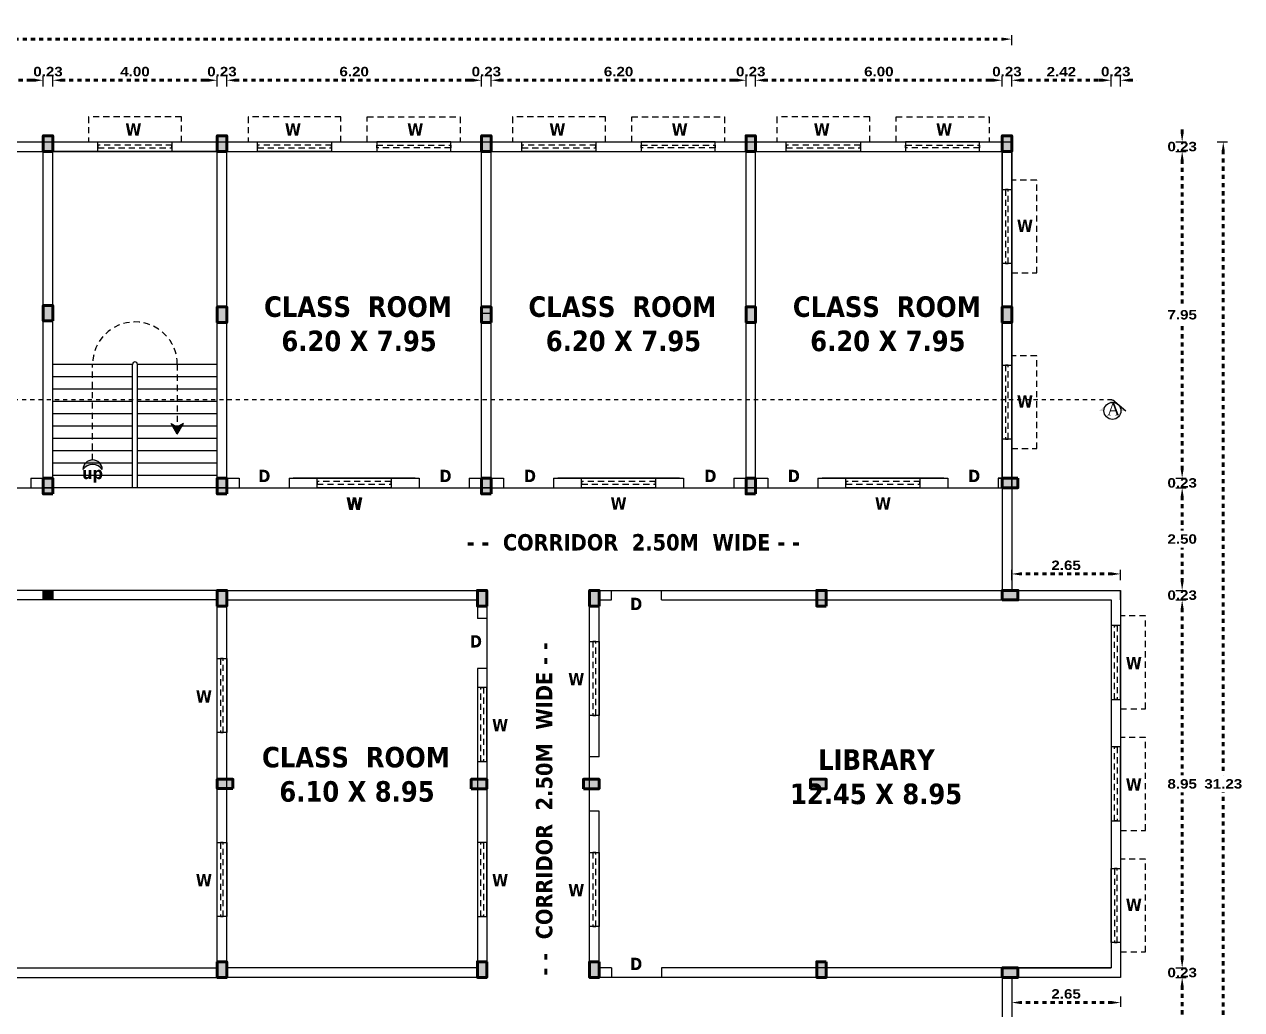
# Model space of a CAD drawing. Header units: metres. Extents: x 863 to 1571, y 626 to 804.
# Drawn here: x 929.42 to 959.03, y 724.07 to 748.03 of the extents above; entities that cross this region are included whole.
import ezdxf

# ---------------------------------------------------------------- set-up
doc = ezdxf.new("R2010")
doc.units = ezdxf.units.M
doc.header["$LTSCALE"] = 0.2
doc.header["$MEASUREMENT"] = 0
doc.header["$PDMODE"] = 2
for name, pattern in [('DASHDOT', [1, 0.5, -0.25, 0, -0.25]), ('DOT2', [0.125, 0, -0.125]), ('HIDDEN', [0.375, 0.25, -0.125])]:
    doc.linetypes.add(name, pattern=pattern)
doc.layers.get('0').update_dxf_attribs({"lineweight": 60})
doc.styles.get("Standard").update_dxf_attribs({"font": 'ariblk.ttf', "height": 0.23})
doc.styles.add('style3', font='dutcheb.ttf')
doc.styles.add('TXT', font='txt.shx')
doc.dimstyles.get("Standard").update_dxf_attribs({"dimtxt": 0.23, "dimasz": 0.2, "dimexe": 0.12, "dimexo": 0.0625, "dimgap": 0.09, "dimtad": 1, "dimtih": 1, "dimtoh": 1, "dimzin": 1, "dimdsep": 46, "dimtxsty": 'Standard', "dimcen": 0.09, "dimazin": 0, "dimtfac": 1, "dimtix": 1, "dimtofl": 0, "dimtmove": 0, "dimatfit": 0, "dimfxl": 0, "dimtolj": 1, "dimtzin": 0, "dimarcsym": 0})

# ---------------------------------------------------------------- blocks, each defined once
blk = doc.blocks.new('A$C650768DD')
blk.add_hatch(color=4).paths.add_polyline_path([(0, 0), (0.23, 0), (0.23, 0.38), (0, 0.38)])
at = {"color": 1}
blk.add_lwpolyline([(0, 0), (0.23, 0), (0.23, 0.38), (0, 0.38)], close=True, dxfattribs=at)
blk = doc.blocks.new('*D261')
at = {"color": 0, "lineweight": -2}
for p, q in [((953.433, 734.515), (953.433, 734.765)), ((956.079, 734.515), (956.079, 734.765))]:
    blk.add_line(p, q, dxfattribs=at)
at = {"linetype": 'DOT2'}
blk.add_line((955.879, 734.665), (953.633, 734.665), dxfattribs=at)
at = {"lineweight": -2}
for points in [[(953.633, 734.699), (953.633, 734.632), (953.433, 734.665)], [(955.879, 734.699), (955.879, 734.632), (956.079, 734.665)]]:
    blk.add_solid(points, dxfattribs=at)
at = {"layer": 'Defpoints', "color": 0, "lineweight": -2}
for p in [(953.433, 734.665), (953.433, 734.263), (956.079, 734.263)]:
    blk.add_point(p, dxfattribs=at)
at = {"color": 0, "lineweight": -2, "insert": (954.756, 734.874), "char_height": 0.23, "attachment_point": 5}
blk.add_mtext('\\A1;2.65', dxfattribs=at)
blk = doc.blocks.new('*D262')
at = {"color": 0, "lineweight": -2}
for p, q in [((953.433, 724.39), (953.433, 724.14)), ((956.079, 724.39), (956.079, 724.14))]:
    blk.add_line(p, q, dxfattribs=at)
at = {"linetype": 'DOT2'}
blk.add_line((955.879, 724.24), (953.633, 724.24), dxfattribs=at)
at = {"lineweight": -2}
for points in [[(953.633, 724.273), (953.633, 724.207), (953.433, 724.24)], [(955.879, 724.273), (955.879, 724.207), (956.079, 724.24)]]:
    blk.add_solid(points, dxfattribs=at)
at = {"layer": 'Defpoints', "color": 0, "lineweight": -2}
for p in [(953.433, 724.853), (956.079, 724.853), (953.433, 724.24)]:
    blk.add_point(p, dxfattribs=at)
at = {"color": 0, "lineweight": -2, "insert": (954.756, 724.449), "char_height": 0.23, "attachment_point": 5}
blk.add_mtext('\\A1;2.65', dxfattribs=at)
blk = doc.blocks.new('*D69')
at = {"color": 0, "lineweight": -2}
for p, q in [((953.433, 711.093), (953.433, 710.843)), ((955.849, 711.093), (955.849, 710.843))]:
    blk.add_line(p, q, dxfattribs=at)
at = {"linetype": 'DOT2'}
blk.add_line((953.633, 710.943), (955.649, 710.943), dxfattribs=at)
at = {"lineweight": -2}
for points in [[(953.633, 710.976), (953.633, 710.909), (953.433, 710.943)], [(955.649, 710.976), (955.649, 710.909), (955.849, 710.943)]]:
    blk.add_solid(points, dxfattribs=at)
at = {"layer": 'Defpoints', "color": 0, "lineweight": -2}
for p in [(955.849, 725.083), (953.433, 724.853), (955.849, 710.943)]:
    blk.add_point(p, dxfattribs=at)
at = {"color": 0, "lineweight": -2, "insert": (954.641, 711.15), "char_height": 0.23, "attachment_point": 5}
blk.add_mtext('\\A1;2.42', dxfattribs=at)
blk = doc.blocks.new('*D70')
at = {"color": 0, "lineweight": -2}
for p, q in [((955.849, 711.093), (955.849, 710.843)), ((956.079, 711.093), (956.079, 710.843))]:
    blk.add_line(p, q, dxfattribs=at)
at = {"linetype": 'DOT2'}
for p, q in [((955.649, 710.943), (955.449, 710.943)), ((956.279, 710.943), (956.479, 710.943))]:
    blk.add_line(p, q, dxfattribs=at)
at = {"lineweight": -2}
for points in [[(955.649, 710.976), (955.649, 710.909), (955.849, 710.943)], [(956.279, 710.976), (956.279, 710.909), (956.079, 710.943)]]:
    blk.add_solid(points, dxfattribs=at)
at = {"layer": 'Defpoints', "color": 0, "lineweight": -2}
for p in [(955.849, 725.083), (956.079, 724.853), (956.079, 710.943)]:
    blk.add_point(p, dxfattribs=at)
at = {"color": 0, "lineweight": -2, "insert": (955.964, 711.152), "char_height": 0.23, "attachment_point": 5}
blk.add_mtext('\\A1;0.23', dxfattribs=at)
blk = doc.blocks.new('*D71')
at = {"color": 0, "lineweight": -2}
for p, q in [((867.783, 710.093), (867.783, 709.843)), ((953.433, 710.093), (953.433, 709.843))]:
    blk.add_line(p, q, dxfattribs=at)
at = {"linetype": 'DOT2'}
blk.add_line((867.983, 709.943), (953.233, 709.943), dxfattribs=at)
at = {"lineweight": -2}
for points in [[(867.983, 709.976), (867.983, 709.909), (867.783, 709.943)], [(953.233, 709.976), (953.233, 709.909), (953.433, 709.943)]]:
    blk.add_solid(points, dxfattribs=at)
at = {"layer": 'Defpoints', "color": 0, "lineweight": -2}
for p in [(953.433, 724.853), (867.783, 712.673), (953.433, 709.943)]:
    blk.add_point(p, dxfattribs=at)
at = {"color": 0, "lineweight": -2, "insert": (910.608, 710.152), "char_height": 0.23, "attachment_point": 5}
blk.add_mtext('\\A1;85.65', dxfattribs=at)
blk = doc.blocks.new('*D105')
at = {"color": 0, "lineweight": -2}
for p, q in [((923.683, 746.523), (923.683, 746.773)), ((929.883, 746.523), (929.883, 746.773))]:
    blk.add_line(p, q, dxfattribs=at)
at = {"linetype": 'DOT2'}
blk.add_line((923.883, 746.673), (929.683, 746.673), dxfattribs=at)
at = {"lineweight": -2}
for points in [[(923.883, 746.706), (923.883, 746.639), (923.683, 746.673)], [(929.683, 746.706), (929.683, 746.639), (929.883, 746.673)]]:
    blk.add_solid(points, dxfattribs=at)
at = {"layer": 'Defpoints', "color": 0, "lineweight": -2}
for p in [(929.883, 746.673), (923.683, 744.943), (929.883, 744.943)]:
    blk.add_point(p, dxfattribs=at)
at = {"color": 0, "lineweight": -2, "insert": (926.783, 746.882), "char_height": 0.23, "attachment_point": 5}
blk.add_mtext('\\A1;6.20', dxfattribs=at)
blk = doc.blocks.new('*D106')
at = {"linetype": 'DOT2'}
for p, q in [((929.683, 746.673), (929.483, 746.673)), ((930.313, 746.673), (930.513, 746.673))]:
    blk.add_line(p, q, dxfattribs=at)
at = {"color": 0, "lineweight": -2}
for p, q in [((929.883, 746.523), (929.883, 746.773)), ((930.113, 746.523), (930.113, 746.773))]:
    blk.add_line(p, q, dxfattribs=at)
at = {"lineweight": -2}
for points in [[(929.683, 746.706), (929.683, 746.639), (929.883, 746.673)], [(930.313, 746.706), (930.313, 746.639), (930.113, 746.673)]]:
    blk.add_solid(points, dxfattribs=at)
at = {"layer": 'Defpoints', "color": 0, "lineweight": -2}
for p in [(930.113, 746.673), (929.883, 744.943), (930.113, 744.943)]:
    blk.add_point(p, dxfattribs=at)
at = {"color": 0, "lineweight": -2, "insert": (929.998, 746.882), "char_height": 0.23, "attachment_point": 5}
blk.add_mtext('\\A1;0.23', dxfattribs=at)
blk = doc.blocks.new('*D107')
at = {"color": 0, "lineweight": -2}
for p, q in [((930.113, 746.523), (930.113, 746.773)), ((934.113, 746.523), (934.113, 746.773))]:
    blk.add_line(p, q, dxfattribs=at)
at = {"linetype": 'DOT2'}
blk.add_line((930.313, 746.673), (933.913, 746.673), dxfattribs=at)
at = {"lineweight": -2}
for points in [[(930.313, 746.706), (930.313, 746.639), (930.113, 746.673)], [(933.913, 746.706), (933.913, 746.639), (934.113, 746.673)]]:
    blk.add_solid(points, dxfattribs=at)
at = {"layer": 'Defpoints', "color": 0, "lineweight": -2}
for p in [(934.113, 746.673), (930.113, 744.943), (934.113, 744.943)]:
    blk.add_point(p, dxfattribs=at)
at = {"color": 0, "lineweight": -2, "insert": (932.113, 746.882), "char_height": 0.23, "attachment_point": 5}
blk.add_mtext('\\A1;4.00', dxfattribs=at)
blk = doc.blocks.new('*D108')
at = {"linetype": 'DOT2'}
for p, q in [((933.913, 746.673), (933.713, 746.673)), ((934.543, 746.673), (934.743, 746.673))]:
    blk.add_line(p, q, dxfattribs=at)
at = {"color": 0, "lineweight": -2}
for p, q in [((934.113, 746.523), (934.113, 746.773)), ((934.343, 746.523), (934.343, 746.773))]:
    blk.add_line(p, q, dxfattribs=at)
at = {"lineweight": -2}
for points in [[(933.913, 746.706), (933.913, 746.639), (934.113, 746.673)], [(934.543, 746.706), (934.543, 746.639), (934.343, 746.673)]]:
    blk.add_solid(points, dxfattribs=at)
at = {"layer": 'Defpoints', "color": 0, "lineweight": -2}
for p in [(934.343, 746.673), (934.113, 744.943), (934.343, 744.943)]:
    blk.add_point(p, dxfattribs=at)
at = {"color": 0, "lineweight": -2, "insert": (934.228, 746.882), "char_height": 0.23, "attachment_point": 5}
blk.add_mtext('\\A1;0.23', dxfattribs=at)
blk = doc.blocks.new('*D109')
at = {"color": 0, "lineweight": -2}
for p, q in [((934.343, 746.523), (934.343, 746.773)), ((940.543, 746.523), (940.543, 746.773))]:
    blk.add_line(p, q, dxfattribs=at)
at = {"linetype": 'DOT2'}
blk.add_line((934.543, 746.673), (940.343, 746.673), dxfattribs=at)
at = {"lineweight": -2}
for points in [[(934.543, 746.706), (934.543, 746.639), (934.343, 746.673)], [(940.343, 746.706), (940.343, 746.639), (940.543, 746.673)]]:
    blk.add_solid(points, dxfattribs=at)
at = {"layer": 'Defpoints', "color": 0, "lineweight": -2}
for p in [(940.543, 746.673), (934.343, 744.943), (940.543, 744.943)]:
    blk.add_point(p, dxfattribs=at)
at = {"color": 0, "lineweight": -2, "insert": (937.443, 746.882), "char_height": 0.23, "attachment_point": 5}
blk.add_mtext('\\A1;6.20', dxfattribs=at)
blk = doc.blocks.new('*D110')
at = {"linetype": 'DOT2'}
for p, q in [((940.343, 746.673), (940.143, 746.673)), ((940.973, 746.673), (941.173, 746.673))]:
    blk.add_line(p, q, dxfattribs=at)
at = {"color": 0, "lineweight": -2}
for p, q in [((940.543, 746.523), (940.543, 746.773)), ((940.773, 746.523), (940.773, 746.773))]:
    blk.add_line(p, q, dxfattribs=at)
at = {"lineweight": -2}
for points in [[(940.343, 746.706), (940.343, 746.639), (940.543, 746.673)], [(940.973, 746.706), (940.973, 746.639), (940.773, 746.673)]]:
    blk.add_solid(points, dxfattribs=at)
at = {"layer": 'Defpoints', "color": 0, "lineweight": -2}
for p in [(940.773, 746.673), (940.543, 744.943), (940.773, 744.943)]:
    blk.add_point(p, dxfattribs=at)
at = {"color": 0, "lineweight": -2, "insert": (940.658, 746.882), "char_height": 0.23, "attachment_point": 5}
blk.add_mtext('\\A1;0.23', dxfattribs=at)
blk = doc.blocks.new('*D111')
at = {"color": 0, "lineweight": -2}
for p, q in [((940.773, 746.523), (940.773, 746.773)), ((946.973, 746.523), (946.973, 746.773))]:
    blk.add_line(p, q, dxfattribs=at)
at = {"linetype": 'DOT2'}
blk.add_line((940.973, 746.673), (946.773, 746.673), dxfattribs=at)
at = {"lineweight": -2}
for points in [[(940.973, 746.706), (940.973, 746.639), (940.773, 746.673)], [(946.773, 746.706), (946.773, 746.639), (946.973, 746.673)]]:
    blk.add_solid(points, dxfattribs=at)
at = {"layer": 'Defpoints', "color": 0, "lineweight": -2}
for p in [(946.973, 746.673), (940.773, 744.943), (946.973, 744.943)]:
    blk.add_point(p, dxfattribs=at)
at = {"color": 0, "lineweight": -2, "insert": (943.873, 746.882), "char_height": 0.23, "attachment_point": 5}
blk.add_mtext('\\A1;6.20', dxfattribs=at)
blk = doc.blocks.new('*D112')
at = {"linetype": 'DOT2'}
for p, q in [((946.773, 746.673), (946.573, 746.673)), ((947.403, 746.673), (947.603, 746.673))]:
    blk.add_line(p, q, dxfattribs=at)
at = {"color": 0, "lineweight": -2}
for p, q in [((946.973, 746.523), (946.973, 746.773)), ((947.203, 746.523), (947.203, 746.773))]:
    blk.add_line(p, q, dxfattribs=at)
at = {"lineweight": -2}
for points in [[(946.773, 746.706), (946.773, 746.639), (946.973, 746.673)], [(947.403, 746.706), (947.403, 746.639), (947.203, 746.673)]]:
    blk.add_solid(points, dxfattribs=at)
at = {"layer": 'Defpoints', "color": 0, "lineweight": -2}
for p in [(947.203, 746.673), (946.973, 744.943), (947.203, 744.943)]:
    blk.add_point(p, dxfattribs=at)
at = {"color": 0, "lineweight": -2, "insert": (947.088, 746.882), "char_height": 0.23, "attachment_point": 5}
blk.add_mtext('\\A1;0.23', dxfattribs=at)
blk = doc.blocks.new('*D113')
at = {"color": 0, "lineweight": -2}
for p, q in [((947.203, 746.523), (947.203, 746.773)), ((953.203, 746.523), (953.203, 746.773))]:
    blk.add_line(p, q, dxfattribs=at)
at = {"linetype": 'DOT2'}
blk.add_line((947.403, 746.673), (953.003, 746.673), dxfattribs=at)
at = {"lineweight": -2}
for points in [[(947.403, 746.706), (947.403, 746.639), (947.203, 746.673)], [(953.003, 746.706), (953.003, 746.639), (953.203, 746.673)]]:
    blk.add_solid(points, dxfattribs=at)
at = {"layer": 'Defpoints', "color": 0, "lineweight": -2}
for p in [(953.203, 746.673), (947.203, 744.943), (953.203, 744.943)]:
    blk.add_point(p, dxfattribs=at)
at = {"color": 0, "lineweight": -2, "insert": (950.203, 746.882), "char_height": 0.23, "attachment_point": 5}
blk.add_mtext('\\A1;6.00', dxfattribs=at)
blk = doc.blocks.new('*D114')
at = {"linetype": 'DOT2'}
for p, q in [((953.003, 746.673), (952.803, 746.673)), ((953.633, 746.673), (953.833, 746.673))]:
    blk.add_line(p, q, dxfattribs=at)
at = {"color": 0, "lineweight": -2}
for p, q in [((953.203, 746.523), (953.203, 746.773)), ((953.433, 746.523), (953.433, 746.773))]:
    blk.add_line(p, q, dxfattribs=at)
at = {"lineweight": -2}
for points in [[(953.003, 746.706), (953.003, 746.639), (953.203, 746.673)], [(953.633, 746.706), (953.633, 746.639), (953.433, 746.673)]]:
    blk.add_solid(points, dxfattribs=at)
at = {"layer": 'Defpoints', "color": 0, "lineweight": -2}
for p in [(953.433, 746.673), (953.203, 744.943), (953.433, 744.943)]:
    blk.add_point(p, dxfattribs=at)
at = {"color": 0, "lineweight": -2, "insert": (953.318, 746.882), "char_height": 0.23, "attachment_point": 5}
blk.add_mtext('\\A1;0.23', dxfattribs=at)
blk = doc.blocks.new('*D115')
at = {"color": 0, "lineweight": -2}
for p, q in [((867.783, 747.523), (867.783, 747.773)), ((953.433, 747.523), (953.433, 747.773))]:
    blk.add_line(p, q, dxfattribs=at)
at = {"linetype": 'DOT2'}
blk.add_line((867.983, 747.673), (953.233, 747.673), dxfattribs=at)
at = {"lineweight": -2}
for points in [[(867.983, 747.706), (867.983, 747.639), (867.783, 747.673)], [(953.233, 747.706), (953.233, 747.639), (953.433, 747.673)]]:
    blk.add_solid(points, dxfattribs=at)
at = {"layer": 'Defpoints', "color": 0, "lineweight": -2}
for p in [(953.433, 747.673), (867.783, 745.173), (953.433, 734.263)]:
    blk.add_point(p, dxfattribs=at)
at = {"color": 0, "lineweight": -2, "insert": (910.608, 747.882), "char_height": 0.23, "attachment_point": 5}
blk.add_mtext('\\A1;85.65', dxfattribs=at)
blk = doc.blocks.new('*D116')
at = {"color": 0, "lineweight": -2}
for p, q in [((953.433, 746.523), (953.433, 746.773)), ((955.849, 746.523), (955.849, 746.773))]:
    blk.add_line(p, q, dxfattribs=at)
at = {"linetype": 'DOT2'}
blk.add_line((953.633, 746.673), (955.649, 746.673), dxfattribs=at)
at = {"lineweight": -2}
for points in [[(953.633, 746.706), (953.633, 746.639), (953.433, 746.673)], [(955.649, 746.706), (955.649, 746.639), (955.849, 746.673)]]:
    blk.add_solid(points, dxfattribs=at)
at = {"layer": 'Defpoints', "color": 0, "lineweight": -2}
for p in [(955.849, 746.673), (953.433, 734.263), (955.849, 734.033)]:
    blk.add_point(p, dxfattribs=at)
at = {"color": 0, "lineweight": -2, "insert": (954.641, 746.88), "char_height": 0.23, "attachment_point": 5}
blk.add_mtext('\\A1;2.42', dxfattribs=at)
blk = doc.blocks.new('*D117')
at = {"linetype": 'DOT2'}
for p, q in [((955.649, 746.673), (955.449, 746.673)), ((956.279, 746.673), (956.479, 746.673))]:
    blk.add_line(p, q, dxfattribs=at)
at = {"color": 0, "lineweight": -2}
for p, q in [((955.849, 746.523), (955.849, 746.773)), ((956.079, 746.523), (956.079, 746.773))]:
    blk.add_line(p, q, dxfattribs=at)
at = {"lineweight": -2}
for points in [[(955.649, 746.706), (955.649, 746.639), (955.849, 746.673)], [(956.279, 746.706), (956.279, 746.639), (956.079, 746.673)]]:
    blk.add_solid(points, dxfattribs=at)
at = {"layer": 'Defpoints', "color": 0, "lineweight": -2}
for p in [(956.079, 746.673), (956.079, 734.263), (955.849, 734.033)]:
    blk.add_point(p, dxfattribs=at)
at = {"color": 0, "lineweight": -2, "insert": (955.964, 746.882), "char_height": 0.23, "attachment_point": 5}
blk.add_mtext('\\A1;0.23', dxfattribs=at)
blk = doc.blocks.new('*D118')
at = {"linetype": 'DOT2'}
for p, q in [((957.579, 745.373), (957.579, 745.573)), ((957.579, 744.743), (957.579, 744.543))]:
    blk.add_line(p, q, dxfattribs=at)
at = {"color": 0, "lineweight": -2}
for p, q in [((957.429, 745.173), (957.679, 745.173)), ((957.429, 744.943), (957.679, 744.943))]:
    blk.add_line(p, q, dxfattribs=at)
at = {"lineweight": -2}
for points in [[(957.546, 745.373), (957.612, 745.373), (957.579, 745.173)], [(957.546, 744.743), (957.612, 744.743), (957.579, 744.943)]]:
    blk.add_solid(points, dxfattribs=at)
at = {"layer": 'Defpoints', "color": 0, "lineweight": -2}
for p in [(953.203, 745.173), (953.203, 744.943), (957.579, 744.943)]:
    blk.add_point(p, dxfattribs=at)
at = {"color": 0, "lineweight": -2, "insert": (957.579, 745.058), "char_height": 0.23, "attachment_point": 5}
blk.add_mtext('\\A1;0.23', dxfattribs=at)
blk = doc.blocks.new('*D119')
at = {"color": 0, "lineweight": -2}
for p, q in [((957.429, 744.943), (957.679, 744.943)), ((957.429, 736.993), (957.679, 736.993))]:
    blk.add_line(p, q, dxfattribs=at)
at = {"linetype": 'DOT2'}
for p, q in [((957.579, 744.743), (957.579, 741.177)), ((957.579, 737.193), (957.579, 740.759))]:
    blk.add_line(p, q, dxfattribs=at)
at = {"lineweight": -2}
for points in [[(957.546, 744.743), (957.612, 744.743), (957.579, 744.943)], [(957.546, 737.193), (957.612, 737.193), (957.579, 736.993)]]:
    blk.add_solid(points, dxfattribs=at)
at = {"layer": 'Defpoints', "color": 0, "lineweight": -2}
for p in [(953.203, 744.943), (953.203, 736.993), (957.579, 736.993)]:
    blk.add_point(p, dxfattribs=at)
at = {"color": 0, "lineweight": -2, "insert": (957.579, 740.968), "char_height": 0.23, "attachment_point": 5}
blk.add_mtext('\\A1;7.95', dxfattribs=at)
blk = doc.blocks.new('*D120')
at = {"linetype": 'DOT2'}
for p, q in [((957.579, 737.193), (957.579, 737.393)), ((957.579, 736.563), (957.579, 736.363))]:
    blk.add_line(p, q, dxfattribs=at)
at = {"color": 0, "lineweight": -2}
for p, q in [((957.429, 736.993), (957.679, 736.993)), ((957.429, 736.763), (957.679, 736.763))]:
    blk.add_line(p, q, dxfattribs=at)
at = {"lineweight": -2}
for points in [[(957.546, 737.193), (957.612, 737.193), (957.579, 736.993)], [(957.546, 736.563), (957.612, 736.563), (957.579, 736.763)]]:
    blk.add_solid(points, dxfattribs=at)
at = {"layer": 'Defpoints', "color": 0, "lineweight": -2}
for p in [(953.203, 736.993), (953.203, 736.763), (957.579, 736.763)]:
    blk.add_point(p, dxfattribs=at)
at = {"color": 0, "lineweight": -2, "insert": (957.579, 736.878), "char_height": 0.23, "attachment_point": 5}
blk.add_mtext('\\A1;0.23', dxfattribs=at)
blk = doc.blocks.new('*D121')
at = {"color": 0, "lineweight": -2}
for p, q in [((957.429, 736.763), (957.679, 736.763)), ((957.429, 734.263), (957.679, 734.263))]:
    blk.add_line(p, q, dxfattribs=at)
at = {"linetype": 'DOT2'}
for p, q in [((957.579, 736.563), (957.579, 735.722)), ((957.579, 734.463), (957.579, 735.304))]:
    blk.add_line(p, q, dxfattribs=at)
at = {"lineweight": -2}
for points in [[(957.546, 736.563), (957.612, 736.563), (957.579, 736.763)], [(957.546, 734.463), (957.612, 734.463), (957.579, 734.263)]]:
    blk.add_solid(points, dxfattribs=at)
at = {"layer": 'Defpoints', "color": 0, "lineweight": -2}
for p in [(953.203, 736.763), (953.203, 734.263), (957.579, 734.263)]:
    blk.add_point(p, dxfattribs=at)
at = {"color": 0, "lineweight": -2, "insert": (957.579, 735.513), "char_height": 0.23, "attachment_point": 5}
blk.add_mtext('\\A1;2.50', dxfattribs=at)
blk = doc.blocks.new('*D122')
at = {"linetype": 'DOT2'}
for p, q in [((957.579, 734.463), (957.579, 734.663)), ((957.579, 733.833), (957.579, 733.633))]:
    blk.add_line(p, q, dxfattribs=at)
at = {"color": 0, "lineweight": -2}
for p, q in [((957.429, 734.263), (957.679, 734.263)), ((957.429, 734.033), (957.679, 734.033))]:
    blk.add_line(p, q, dxfattribs=at)
at = {"lineweight": -2}
for points in [[(957.546, 734.463), (957.612, 734.463), (957.579, 734.263)], [(957.546, 733.833), (957.612, 733.833), (957.579, 734.033)]]:
    blk.add_solid(points, dxfattribs=at)
at = {"layer": 'Defpoints', "color": 0, "lineweight": -2}
for p in [(953.203, 734.263), (953.215, 734.033), (957.579, 734.033)]:
    blk.add_point(p, dxfattribs=at)
at = {"color": 0, "lineweight": -2, "insert": (957.579, 734.148), "char_height": 0.23, "attachment_point": 5}
blk.add_mtext('\\A1;0.23', dxfattribs=at)
blk = doc.blocks.new('*D123')
at = {"color": 0, "lineweight": -2}
for p, q in [((957.429, 734.033), (957.679, 734.033)), ((957.429, 725.083), (957.679, 725.083))]:
    blk.add_line(p, q, dxfattribs=at)
at = {"linetype": 'DOT2'}
for p, q in [((957.579, 733.833), (957.579, 729.767)), ((957.579, 725.283), (957.579, 729.349))]:
    blk.add_line(p, q, dxfattribs=at)
at = {"lineweight": -2}
for points in [[(957.546, 733.833), (957.612, 733.833), (957.579, 734.033)], [(957.546, 725.283), (957.612, 725.283), (957.579, 725.083)]]:
    blk.add_solid(points, dxfattribs=at)
at = {"layer": 'Defpoints', "color": 0, "lineweight": -2}
for p in [(953.215, 734.033), (953.393, 725.083), (957.579, 725.083)]:
    blk.add_point(p, dxfattribs=at)
at = {"color": 0, "lineweight": -2, "insert": (957.579, 729.558), "char_height": 0.23, "attachment_point": 5}
blk.add_mtext('\\A1;8.95', dxfattribs=at)
blk = doc.blocks.new('*D124')
at = {"linetype": 'DOT2'}
for p, q in [((957.579, 725.283), (957.579, 725.483)), ((957.579, 724.653), (957.579, 724.453))]:
    blk.add_line(p, q, dxfattribs=at)
at = {"color": 0, "lineweight": -2}
for p, q in [((957.429, 725.083), (957.679, 725.083)), ((957.429, 724.853), (957.679, 724.853))]:
    blk.add_line(p, q, dxfattribs=at)
at = {"lineweight": -2}
for points in [[(957.546, 725.283), (957.612, 725.283), (957.579, 725.083)], [(957.546, 724.653), (957.612, 724.653), (957.579, 724.853)]]:
    blk.add_solid(points, dxfattribs=at)
at = {"layer": 'Defpoints', "color": 0, "lineweight": -2}
for p in [(953.393, 725.083), (953.433, 724.853), (957.579, 724.853)]:
    blk.add_point(p, dxfattribs=at)
at = {"color": 0, "lineweight": -2, "insert": (957.579, 724.968), "char_height": 0.23, "attachment_point": 5}
blk.add_mtext('\\A1;0.23', dxfattribs=at)
blk = doc.blocks.new('*D125')
at = {"color": 0, "lineweight": -2}
for p, q in [((957.429, 724.853), (957.679, 724.853)), ((957.429, 722.353), (957.679, 722.353))]:
    blk.add_line(p, q, dxfattribs=at)
at = {"linetype": 'DOT2'}
for p, q in [((957.579, 724.653), (957.579, 723.812)), ((957.579, 722.553), (957.579, 723.394))]:
    blk.add_line(p, q, dxfattribs=at)
at = {"lineweight": -2}
for points in [[(957.546, 724.653), (957.612, 724.653), (957.579, 724.853)], [(957.546, 722.553), (957.612, 722.553), (957.579, 722.353)]]:
    blk.add_solid(points, dxfattribs=at)
at = {"layer": 'Defpoints', "color": 0, "lineweight": -2}
for p in [(953.433, 724.853), (953.203, 722.353), (957.579, 722.353)]:
    blk.add_point(p, dxfattribs=at)
at = {"color": 0, "lineweight": -2, "insert": (957.579, 723.603), "char_height": 0.23, "attachment_point": 5}
blk.add_mtext('\\A1;2.50', dxfattribs=at)
blk = doc.blocks.new('*D129')
at = {"color": 0, "lineweight": -2}
for p, q in [((958.429, 745.173), (958.679, 745.173)), ((958.429, 713.943), (958.679, 713.943))]:
    blk.add_line(p, q, dxfattribs=at)
at = {"linetype": 'DOT2'}
for p, q in [((958.579, 744.973), (958.579, 729.767)), ((958.579, 714.143), (958.579, 729.349))]:
    blk.add_line(p, q, dxfattribs=at)
at = {"lineweight": -2}
for points in [[(958.546, 744.973), (958.612, 744.973), (958.579, 745.173)], [(958.546, 714.143), (958.612, 714.143), (958.579, 713.943)]]:
    blk.add_solid(points, dxfattribs=at)
at = {"layer": 'Defpoints', "color": 0, "lineweight": -2}
for p in [(953.203, 745.173), (953.203, 713.943), (958.579, 713.943)]:
    blk.add_point(p, dxfattribs=at)
at = {"color": 0, "lineweight": -2, "insert": (958.579, 729.558), "char_height": 0.23, "attachment_point": 5}
blk.add_mtext('\\A1;31.23', dxfattribs=at)

msp = doc.modelspace()

# ---------------------------------------------------------------- hatches: boundary and pattern name
at = {"lineweight": -2}
msp.add_hatch(color=256, dxfattribs=at).paths.add_polyline_path([(955.884, 738.906), (955.56, 738.632), (955.677, 738.632, -1), (956.091, 738.632), (956.209, 738.632)])
h = msp.add_hatch(color=256, dxfattribs=at)
h.dxf.hatch_style = 1
h.paths.add_polyline_path([(933.127, 738.092), (932.991, 738.328), (933.143, 738.232), (933.294, 738.328), (933.159, 738.092)])
h.paths.add_polyline_path([(933.143, 738.064), (933.127, 738.092), (933.159, 738.092)])
h = msp.add_hatch(color=256, dxfattribs=at)
h.dxf.hatch_style = 1
h.paths.add_polyline_path([(930.848, 737.203, -1), (931.317, 737.203, 0.509611)])
h = msp.add_hatch(color=256, dxfattribs=at)
h.dxf.hatch_style = 1
h.paths.add_polyline_path([(930.113, 734.263), (929.883, 734.263), (929.883, 734.033), (930.113, 734.033)])

# ---------------------------------------------------------------- linework, layer by layer
for p, q in [((929.883, 745.173), (930.113, 745.173)), ((929.883, 745.173), (930.113, 745.173)), ((934.113, 745.173), (934.343, 745.173)), ((940.543, 745.173), (940.773, 745.173)), ((946.973, 745.173), (947.203, 745.173)), ((953.433, 736.763), (953.433, 745.173)), ((929.883, 736.993), (929.883, 744.943)), ((929.883, 736.993), (929.883, 744.943)), ((930.113, 744.943), (934.113, 744.943)), ((930.113, 736.993), (930.113, 744.943)), ((930.113, 736.993), (930.113, 744.943)), ((930.113, 744.943), (934.113, 744.943)), ((934.113, 744.943), (930.113, 744.943)), ((930.113, 744.943), (934.113, 744.943)), ((934.113, 744.943), (930.113, 744.943)), ((934.113, 736.993), (934.113, 744.943)), ((934.113, 736.993), (934.113, 744.943)), ((934.113, 736.993), (934.113, 744.943)), ((934.113, 736.993), (934.113, 744.943)), ((934.113, 736.763), (934.113, 744.943)), ((934.343, 744.943), (938.343, 744.943)), ((934.343, 736.993), (934.343, 744.943)), ((938.573, 744.943), (944.773, 744.943)), ((940.543, 736.993), (940.543, 744.943)), ((940.543, 736.993), (940.543, 744.943)), ((940.773, 736.993), (940.773, 744.943)), ((940.773, 736.993), (940.773, 744.943)), ((945.003, 744.943), (952.953, 744.943)), ((946.973, 736.993), (946.973, 744.943)), ((947.203, 736.993), (947.203, 744.943)), ((953.203, 736.993), (953.203, 744.943)), ((953.433, 736.763), (953.433, 744.943)), ((940.543, 741.008), (940.773, 741.008)), ((932.053, 739.763), (930.113, 739.763)), ((932.053, 736.763), (932.053, 739.763)), ((934.113, 739.763), (932.173, 739.763)), ((932.173, 736.763), (932.173, 739.763)), ((932.053, 739.463), (930.113, 739.463)), ((934.113, 739.463), (932.173, 739.463)), ((932.053, 739.163), (930.113, 739.163)), ((934.113, 739.163), (932.173, 739.163)), ((932.053, 738.863), (930.113, 738.863)), ((934.113, 738.863), (932.173, 738.863)), ((932.053, 738.563), (930.113, 738.563)), ((934.113, 738.563), (932.173, 738.563)), ((933.143, 738.064), (932.991, 738.328)), ((932.991, 738.328), (933.143, 738.232)), ((933.143, 738.064), (933.294, 738.328)), ((933.294, 738.328), (933.143, 738.232)), ((932.053, 738.263), (930.113, 738.263)), ((934.113, 738.263), (932.173, 738.263)), ((932.053, 737.963), (930.113, 737.963)), ((934.113, 737.963), (932.173, 737.963)), ((932.053, 737.663), (930.113, 737.663)), ((934.113, 737.663), (932.173, 737.663)), ((932.053, 737.363), (930.113, 737.363)), ((934.113, 737.363), (932.173, 737.363)), ((929.583, 736.993), (929.883, 736.993)), ((929.583, 736.993), (929.583, 736.763)), ((932.053, 737.063), (930.113, 737.063)), ((934.113, 737.063), (932.173, 737.063)), ((934.113, 736.993), (934.643, 736.993)), ((934.643, 736.993), (934.643, 736.763)), ((935.863, 736.993), (939.023, 736.993)), ((935.863, 736.993), (939.023, 736.993)), ((935.863, 736.993), (939.023, 736.993)), ((935.863, 736.993), (935.863, 736.763)), ((938.923, 736.993), (935.963, 736.993)), ((938.873, 736.993), (938.043, 736.993)), ((939.023, 736.993), (939.023, 736.763)), ((940.243, 736.993), (941.073, 736.993)), ((940.243, 736.993), (940.243, 736.763)), ((940.243, 736.993), (940.543, 736.993)), ((940.773, 736.993), (941.073, 736.993)), ((940.773, 736.993), (941.073, 736.993)), ((941.073, 736.993), (941.073, 736.763)), ((941.073, 736.993), (941.073, 736.763)), ((942.293, 736.993), (945.453, 736.993)), ((942.293, 736.993), (945.453, 736.993)), ((942.293, 736.993), (945.453, 736.993)), ((942.293, 736.993), (945.453, 736.993)), ((942.293, 736.993), (942.293, 736.763)), ((945.353, 736.993), (942.393, 736.993)), ((945.303, 736.993), (944.473, 736.993)), ((945.453, 736.993), (945.453, 736.763)), ((946.673, 736.993), (947.503, 736.993)), ((946.673, 736.993), (946.973, 736.993)), ((946.673, 736.993), (946.673, 736.763)), ((947.203, 736.993), (947.503, 736.993)), ((947.503, 736.993), (947.503, 736.763)), ((948.723, 736.993), (951.883, 736.993)), ((948.723, 736.993), (951.883, 736.993)), ((948.723, 736.993), (951.883, 736.993)), ((948.723, 736.993), (951.883, 736.993)), ((948.723, 736.993), (948.723, 736.763)), ((951.783, 736.993), (948.823, 736.993)), ((951.733, 736.993), (950.903, 736.993)), ((951.883, 736.993), (951.883, 736.763)), ((951.883, 736.993), (951.883, 736.763)), ((953.203, 736.993), (953.103, 736.993)), ((953.103, 736.993), (953.203, 736.993)), ((953.103, 736.993), (953.203, 736.993)), ((953.103, 736.993), (953.103, 736.763)), ((953.433, 736.993), (953.433, 736.763)), ((953.433, 736.763), (953.433, 736.993)), ((923.453, 736.763), (930.113, 736.763)), ((930.113, 736.763), (929.883, 736.763)), ((929.883, 736.763), (930.113, 736.763)), ((932.173, 736.763), (930.113, 736.763)), ((934.113, 736.763), (932.173, 736.763)), ((934.113, 736.763), (953.203, 736.763)), ((934.343, 736.763), (934.113, 736.763)), ((934.113, 736.763), (934.343, 736.763)), ((940.773, 736.763), (940.543, 736.763)), ((940.543, 736.763), (940.773, 736.763)), ((947.203, 736.763), (946.973, 736.763)), ((946.973, 736.763), (947.203, 736.763)), ((943.699, 734.033), (943.699, 734.263)), ((944.919, 734.033), (944.919, 734.263)), ((956.079, 734.033), (956.079, 734.263)), ((930.018, 734.033), (930.018, 734.033)), ((930.113, 734.033), (930.113, 734.033)), ((955.849, 734.033), (955.849, 725.083)), ((940.669, 733.583), (940.439, 733.583)), ((940.669, 732.363), (940.439, 732.363)), ((943.399, 730.218), (943.169, 730.218)), ((943.399, 728.898), (943.169, 728.898)), ((943.699, 725.083), (943.699, 724.853)), ((944.919, 725.083), (944.919, 724.853)), ((953.333, 725.083), (955.849, 725.083))]:
    msp.add_line(p, q, dxfattribs=at)
at = {"linetype": 'HIDDEN', "lineweight": -2, "ltscale": 3}
for p, q in [((931.083, 737.437), (931.083, 739.763)), ((933.143, 739.763), (933.143, 738.064))]:
    msp.add_line(p, q, dxfattribs=at)
at = {"linetype": 'DASHDOT', "lineweight": -2}
msp.add_line((865.766, 738.906), (955.884, 738.906), dxfattribs=at)
at = {"linetype": 'Continuous', "lineweight": -2}
msp.add_line((955.884, 738.906), (956.209, 738.632), dxfattribs=at)
at = {"linetype": 'HIDDEN', "lineweight": -2, "ltscale": 3}
for points in [[(933.243, 745.173), (933.243, 745.783), (930.983, 745.783), (930.983, 745.173)], [(937.123, 745.173), (937.123, 745.783), (934.863, 745.783), (934.863, 745.173)], [(937.763, 745.173), (937.763, 745.783), (940.023, 745.783), (940.023, 745.173)], [(943.553, 745.173), (943.553, 745.783), (941.293, 745.783), (941.293, 745.173)], [(944.193, 745.173), (944.193, 745.783), (946.453, 745.783), (946.453, 745.173)], [(949.983, 745.173), (949.983, 745.783), (947.723, 745.783), (947.723, 745.173)], [(950.623, 745.173), (950.623, 745.783), (952.883, 745.783), (952.883, 745.173)], [(953.433, 741.985), (954.043, 741.985), (954.043, 744.245), (953.433, 744.245)], [(953.433, 737.714), (954.043, 737.714), (954.043, 739.974), (953.433, 739.974)], [(956.079, 731.385), (956.689, 731.385), (956.689, 733.645), (956.079, 733.645)], [(956.079, 728.428), (956.689, 728.428), (956.689, 730.688), (956.079, 730.688)], [(956.079, 725.47), (956.689, 725.47), (956.689, 727.73), (956.079, 727.73)]]:
    msp.add_lwpolyline(points, dxfattribs=at)
at = {"lineweight": -2}
for points in [[(934.113, 734.033), (878.923, 734.033), (878.922, 712.443), (867.783, 712.443), (867.783, 734.033), (867.783, 745.173), (953.433, 745.173), (953.433, 734.263), (956.079, 734.263), (956.079, 724.853), (953.433, 724.853), (953.433, 713.943), (919.681, 713.943), (919.681, 725.082), (934.113, 725.082)], [(931.213, 745.173), (933.013, 745.173), (933.013, 744.943), (931.213, 744.943)], [(935.093, 745.173), (936.893, 745.173), (936.893, 744.943), (935.093, 744.943)], [(939.793, 745.173), (937.993, 745.173), (937.993, 744.943), (939.793, 744.943)], [(941.523, 745.173), (943.323, 745.173), (943.323, 744.943), (941.523, 744.943)], [(946.223, 745.173), (944.423, 745.173), (944.423, 744.943), (946.223, 744.943)], [(947.953, 745.173), (949.753, 745.173), (949.753, 744.943), (947.953, 744.943)], [(952.653, 745.173), (950.853, 745.173), (950.853, 744.943), (952.653, 744.943)], [(953.203, 714.173), (919.911, 714.173), (919.911, 724.852), (934.343, 724.852), (934.343, 734.263), (878.693, 734.263), (878.692, 712.673), (868.013, 712.673), (868.013, 734.033), (868.013, 744.943), (953.203, 744.943), (953.203, 734.033), (955.849, 734.033), (955.849, 725.083), (953.203, 725.083)], [(953.433, 744.015), (953.433, 742.215), (953.203, 742.215), (953.203, 744.015)], [(953.433, 739.744), (953.433, 737.944), (953.203, 737.944), (953.203, 739.744)], [(938.343, 736.763), (936.543, 736.763), (936.543, 736.993), (938.343, 736.993)], [(938.343, 736.763), (936.543, 736.763), (936.543, 736.993), (938.343, 736.993)], [(944.773, 736.763), (942.973, 736.763), (942.973, 736.993), (944.773, 736.993)], [(944.773, 736.763), (942.973, 736.763), (942.973, 736.993), (944.773, 736.993)], [(951.203, 736.763), (949.403, 736.763), (949.403, 736.993), (951.203, 736.993)], [(951.203, 736.763), (949.403, 736.763), (949.403, 736.993), (951.203, 736.993)], [(929.883, 734.263), (930.113, 734.263), (930.113, 734.033), (929.883, 734.033)], [(956.079, 731.615), (956.079, 733.415), (955.849, 733.415), (955.849, 731.615)], [(943.169, 731.225), (943.169, 733.025), (943.399, 733.025), (943.399, 731.225)], [(934.113, 730.805), (934.113, 732.605), (934.343, 732.605), (934.343, 730.805)], [(940.669, 730.106), (940.669, 731.906), (940.439, 731.906), (940.439, 730.106)], [(956.079, 728.658), (956.079, 730.458), (955.849, 730.458), (955.849, 728.658)], [(934.113, 726.331), (934.113, 728.131), (934.343, 728.131), (934.343, 726.331)], [(940.669, 726.331), (940.669, 728.131), (940.439, 728.131), (940.439, 726.331)], [(943.169, 726.09), (943.169, 727.89), (943.399, 727.89), (943.399, 726.09)], [(956.079, 727.5), (956.079, 725.7), (955.849, 725.7), (955.849, 727.5)]]:
    msp.add_lwpolyline(points, close=True, dxfattribs=at)
at = {"linetype": 'HIDDEN', "lineweight": -2, "ltscale": 3}
for points in [[(931.213, 745.025), (933.013, 745.025), (933.013, 745.091), (931.213, 745.091)], [(935.093, 745.025), (936.893, 745.025), (936.893, 745.091), (935.093, 745.091)], [(939.793, 745.025), (937.993, 745.025), (937.993, 745.091), (939.793, 745.091)], [(941.523, 745.025), (943.323, 745.025), (943.323, 745.091), (941.523, 745.091)], [(946.223, 745.025), (944.423, 745.025), (944.423, 745.091), (946.223, 745.091)], [(947.953, 745.025), (949.753, 745.025), (949.753, 745.091), (947.953, 745.091)], [(952.653, 745.025), (950.853, 745.025), (950.853, 745.091), (952.653, 745.091)], [(953.285, 744.015), (953.285, 742.215), (953.351, 742.215), (953.351, 744.015)], [(953.285, 739.744), (953.285, 737.944), (953.351, 737.944), (953.351, 739.744)], [(938.343, 736.911), (936.543, 736.911), (936.543, 736.845), (938.343, 736.845)], [(944.773, 736.911), (942.973, 736.911), (942.973, 736.845), (944.773, 736.845)], [(951.203, 736.911), (949.403, 736.911), (949.403, 736.845), (951.203, 736.845)], [(955.931, 731.615), (955.931, 733.415), (955.997, 733.415), (955.997, 731.615)], [(943.317, 731.225), (943.317, 733.025), (943.251, 733.025), (943.251, 731.225)], [(934.261, 730.805), (934.261, 732.605), (934.195, 732.605), (934.195, 730.805)], [(940.521, 730.106), (940.521, 731.906), (940.587, 731.906), (940.587, 730.106)], [(955.931, 728.658), (955.931, 730.458), (955.997, 730.458), (955.997, 728.658)], [(934.261, 726.331), (934.261, 728.131), (934.195, 728.131), (934.195, 726.331)], [(940.521, 726.331), (940.521, 728.131), (940.587, 728.131), (940.587, 726.331)], [(943.317, 726.09), (943.317, 727.89), (943.251, 727.89), (943.251, 726.09)], [(955.931, 727.5), (955.931, 725.7), (955.997, 725.7), (955.997, 727.5)]]:
    msp.add_lwpolyline(points, close=True, dxfattribs=at)
at = {"lineweight": -2}
for points in [[(935.963, 736.993), (938.923, 736.993)], [(935.963, 736.993), (938.923, 736.993)], [(942.393, 736.993), (945.353, 736.993)], [(942.393, 736.993), (945.353, 736.993)], [(948.823, 736.993), (951.783, 736.993)], [(948.823, 736.993), (951.783, 736.993)], [(934.113, 733.583), (934.113, 734.263), (940.669, 734.263), (940.669, 725.233)], [(953.202, 724.853), (943.169, 724.853), (943.169, 734.263), (953.203, 734.263)], [(934.343, 733.583), (934.343, 734.033), (940.439, 734.033), (940.439, 733.583)], [(943.399, 730.218), (943.399, 734.033), (943.699, 734.033)], [(944.919, 734.033), (953.203, 734.033)], [(940.669, 732.363), (940.669, 724.853), (934.113, 724.853), (934.113, 732.363)], [(940.439, 732.363), (940.439, 725.083), (934.343, 725.083), (934.343, 732.363)], [(943.699, 725.083), (943.399, 725.083), (943.399, 728.898)], [(953.203, 725.083), (944.919, 725.083)]]:
    msp.add_lwpolyline(points, dxfattribs=at)
msp.add_circle((955.884, 738.632), 0.207, dxfattribs=at)
at = {"linetype": 'HIDDEN', "lineweight": -2, "ltscale": 3}
msp.add_arc((932.113, 739.763), 1.03, 0, 180, dxfattribs=at)
at = {"lineweight": -2}
for centre, radius, start, end in [((932.113, 739.763), 0.06, 0, 180), ((931.083, 737.203), 0.234, 0, 180), ((931.083, 737.033), 0.29, 35.9922, 144.0078)]:
    msp.add_arc(centre, radius, start, end, dxfattribs=at)

# ---------------------------------------------------------------- block references
at = {"lineweight": -2, "xscale": -1}
for p in [(930.113, 744.943), (930.113, 744.943), (934.343, 744.943), (940.773, 744.943), (947.203, 744.943), (930.113, 740.818), (930.113, 740.818), (930.113, 740.818), (940.773, 740.778), (930.113, 736.613), (930.113, 736.613), (934.343, 736.613), (934.343, 736.613), (940.773, 736.613), (940.773, 736.613), (947.203, 736.613), (947.203, 736.613), (940.669, 733.883), (943.399, 733.883), (948.922, 733.883)]:
    msp.add_blockref('A$C650768DD', p, dxfattribs=at)
at = {"lineweight": -2}
for p in [(953.203, 744.943), (934.113, 740.778), (946.973, 740.778), (953.203, 740.778), (934.113, 733.883)]:
    msp.add_blockref('A$C650768DD', p, dxfattribs=at)
at = {"lineweight": -2, "xscale": -1}
for p, rotation in [((953.583, 736.993), 90), ((953.583, 736.993), 90), ((953.203, 734.033), 270), ((940.289, 729.442), 270), ((943.019, 729.442), 270), ((948.542, 729.442), 270), ((934.113, 725.233), 180), ((953.203, 724.853), 270)]:
    msp.add_blockref('A$C650768DD', p, dxfattribs=dict(at, rotation=rotation))
at = {"lineweight": -2}
for p, rotation in [((934.493, 729.443), 90), ((940.669, 725.233), 180), ((943.399, 725.233), 180), ((948.922, 725.233), 180)]:
    msp.add_blockref('A$C650768DD', p, dxfattribs=dict(at, rotation=rotation))

# ---------------------------------------------------------------- texts
at = {"linetype": 'Continuous', "lineweight": -2, "style": 'style3'}
msp.add_text('A', height=0.3, dxfattribs=at).set_placement((955.747, 738.519))
at = {"lineweight": -2, "style": 'TXT'}
for s, insert, char_height, width, attachment_point in [('{\\fTahoma|b1|i0|c0|p34;W}', (931.88, 745.324), 0.3, 35.65845, 7), ('{\\fTahoma|b1|i0|c0|p34;W}', (935.76, 745.324), 0.3, 35.65845, 7), ('{\\fTahoma|b1|i0|c0|p34;W}', (939.125, 745.324), 0.3, 35.65845, 9), ('{\\fTahoma|b1|i0|c0|p34;W}', (942.19, 745.324), 0.3, 35.65845, 7), ('{\\fTahoma|b1|i0|c0|p34;W}', (945.555, 745.324), 0.3, 35.65845, 9), ('{\\fTahoma|b1|i0|c0|p34;W}', (948.62, 745.324), 0.3, 35.65845, 7), ('{\\fTahoma|b1|i0|c0|p34;W}', (951.985, 745.324), 0.3, 35.65845, 9), ('{\\fTahoma|b1|i0|c0|p34;W}', (953.951, 743.282), 0.3, 35.65845, 3), ('{\\fTahoma|b1|i0|c0|p34;\\W2.72503; \\W1;CLASS  ROOM\\P{\\W4.782534; }6.20 X 7.95}', (934.692, 740.074), 0.5, 5.79384, 7), ('{\\fTahoma|b1|i0|c0|p34;\\W2.72503; \\W1;CLASS  ROOM\\P{\\W4.782534; }6.20 X 7.95}', (941.122, 740.074), 0.5, 5.79384, 7), ('{\\fTahoma|b1|i0|c0|p34;\\W2.72503; \\W1;CLASS  ROOM\\P{\\W4.782534; }6.20 X 7.95}', (947.552, 740.074), 0.5, 5.79384, 7), ('{\\fTahoma|b1|i0|c0|p34;W}', (953.951, 739.011), 0.3, 35.65845, 3), ('{\\fTahoma|b1|i0|c0|p34;up}', (931.334, 736.886), 0.3, 35.65845, 9), ('{\\fTahoma|b1|i0|c0|p34;D}', (935.112, 737.199), 0.3, 35.65845, 1), ('{\\fTahoma|b1|i0|c0|p34;D}', (939.811, 737.199), 0.3, 35.65845, 3), ('{\\fTahoma|b1|i0|c0|p34;D}', (941.571, 737.199), 0.3, 35.65845, 1), ('{\\fTahoma|b1|i0|c0|p34;D}', (946.253, 737.199), 0.3, 35.65845, 3), ('{\\fTahoma|b1|i0|c0|p34;D}', (947.989, 737.199), 0.3, 35.65845, 1), ('{\\fTahoma|b1|i0|c0|p34;D}', (952.668, 737.199), 0.3, 35.65845, 3), ('{\\fTahoma|b1|i0|c0|p34;W}', (937.639, 736.528), 0.3, 35.65845, 3), ('{\\fTahoma|b1|i0|c0|p34;W}', (944.069, 736.528), 0.3, 35.65845, 3), ('{\\fTahoma|b1|i0|c0|p34;W}', (950.499, 736.528), 0.3, 35.65845, 3), ('{\\fTahoma|b1|i0|c0|p34;W}', (937.654, 736.224), 0.3, 35.65845, 9), ('{\\fTahoma|b1|i0|c0|p34;\\W7.16567;  \\W1;- -  CORRIDOR  2.50M  WIDE - -}', (937.821, 735.227), 0.4, 13.35651, 7), ('{\\fTahoma|b1|i0|c0|p34;D}', (944.449, 734.086), 0.3, 35.65845, 3), ('{\\fTahoma|b1|i0|c0|p34;D}', (940.551, 733.175), 0.3, 35.65845, 3), ('{\\fTahoma|b1|i0|c0|p34;W}', (956.598, 732.348), 0.3, 35.65845, 9), ('{\\fTahoma|b1|i0|c0|p34;W}', (942.65, 731.958), 0.3, 35.65845, 7), ('{\\fTahoma|b1|i0|c0|p34;W}', (933.594, 731.538), 0.3, 35.65845, 7), ('{\\fTahoma|b1|i0|c0|p34;W}', (941.188, 730.839), 0.3, 35.65845, 9), ('{\\fTahoma|b1|i0|c0|p34;\\W2.72503; \\W1;CLASS  ROOM\\P{\\W4.782534; }6.10 X 8.95}', (934.642, 729.116), 0.5, 5.79384, 7), ('{\\fTahoma|b1|i0|c0|p34;\\W6.0992; \\W1; LIBRARY\\P{\\W3.776701; }12.45 X 8.95}', (947.267, 729.057), 0.5, 5.79384, 7), ('{\\fTahoma|b1|i0|c0|p34;W}', (956.598, 729.391), 0.3, 35.65845, 9), ('{\\fTahoma|b1|i0|c0|p34;W}', (933.594, 727.063), 0.3, 35.65845, 7), ('{\\fTahoma|b1|i0|c0|p34;W}', (941.188, 727.063), 0.3, 35.65845, 9), ('{\\fTahoma|b1|i0|c0|p34;W}', (942.65, 726.823), 0.3, 35.65845, 7), ('{\\fTahoma|b1|i0|c0|p34;W}', (956.598, 726.767), 0.3, 35.65845, 3), ('{\\fTahoma|b1|i0|c0|p34;D}', (944.449, 725.03), 0.3, 35.65845, 9)]:
    msp.add_mtext(s, dxfattribs=dict(at, insert=insert, char_height=char_height, width=width, attachment_point=attachment_point))
at = {"lineweight": -2, "insert": (942.271, 723.039), "char_height": 0.4, "width": 12.37731, "attachment_point": 7, "rotation": 90, "style": 'TXT'}
msp.add_mtext('{\\fTahoma|b1|i0|c0|p34;\\W5.64688;  \\W1;- -  CORRIDOR  2.50M  WIDE - -}', dxfattribs=at)

# ---------------------------------------------------------------- dimensions: what is measured, and where the dimension line sits
at = {"lineweight": -2}
for base, p1, p2, override, picture, middle in [((953.433, 747.673), (867.783, 745.173), (953.433, 734.263), {"dimtxt": 0.21, "dimexe": 0.1, "dimclrd": 256, "dimfxl": 0.15, "dimlwd": 65535, "dimarcsym": 2}, '*D115', (910.608, 747.882)), ((929.883, 746.673), (923.683, 744.943), (929.883, 744.943), {"dimtxt": 0.21, "dimexe": 0.1, "dimclrd": 256, "dimtmove": 1, "dimfxl": 0.15, "dimlwd": 65535, "dimarcsym": 2}, '*D105', (926.783, 746.882)), ((930.113, 746.673), (929.883, 744.943), (930.113, 744.943), {"dimtxt": 0.21, "dimexe": 0.1, "dimclrd": 256, "dimtmove": 1, "dimfxl": 0.15, "dimlwd": 65535, "dimarcsym": 2}, '*D106', (929.998, 746.882)), ((934.113, 746.673), (930.113, 744.943), (934.113, 744.943), {"dimtxt": 0.21, "dimexe": 0.1, "dimclrd": 256, "dimtmove": 1, "dimfxl": 0.15, "dimlwd": 65535, "dimarcsym": 2}, '*D107', (932.113, 746.882)), ((934.343, 746.673), (934.113, 744.943), (934.343, 744.943), {"dimtxt": 0.21, "dimexe": 0.1, "dimclrd": 256, "dimtmove": 1, "dimfxl": 0.15, "dimlwd": 65535, "dimarcsym": 2}, '*D108', (934.228, 746.882)), ((940.543, 746.673), (934.343, 744.943), (940.543, 744.943), {"dimtxt": 0.21, "dimexe": 0.1, "dimclrd": 256, "dimtmove": 1, "dimfxl": 0.15, "dimlwd": 65535, "dimarcsym": 2}, '*D109', (937.443, 746.882)), ((940.773, 746.673), (940.543, 744.943), (940.773, 744.943), {"dimtxt": 0.21, "dimexe": 0.1, "dimclrd": 256, "dimtmove": 1, "dimfxl": 0.15, "dimlwd": 65535, "dimarcsym": 2}, '*D110', (940.658, 746.882)), ((946.973, 746.673), (940.773, 744.943), (946.973, 744.943), {"dimtxt": 0.21, "dimexe": 0.1, "dimclrd": 256, "dimtmove": 1, "dimfxl": 0.15, "dimlwd": 65535, "dimarcsym": 2}, '*D111', (943.873, 746.882)), ((947.203, 746.673), (946.973, 744.943), (947.203, 744.943), {"dimtxt": 0.21, "dimexe": 0.1, "dimclrd": 256, "dimtmove": 1, "dimfxl": 0.15, "dimlwd": 65535, "dimarcsym": 2}, '*D112', (947.088, 746.882)), ((953.203, 746.673), (947.203, 744.943), (953.203, 744.943), {"dimtxt": 0.21, "dimexe": 0.1, "dimclrd": 256, "dimtmove": 1, "dimfxl": 0.15, "dimlwd": 65535, "dimarcsym": 2}, '*D113', (950.203, 746.882)), ((953.433, 746.673), (953.203, 744.943), (953.433, 744.943), {"dimtxt": 0.21, "dimexe": 0.1, "dimclrd": 256, "dimtmove": 1, "dimfxl": 0.15, "dimlwd": 65535, "dimarcsym": 2}, '*D114', (953.318, 746.882)), ((955.849, 746.673), (953.433, 734.263), (955.849, 734.033), {"dimtxt": 0.21, "dimexe": 0.1, "dimclrd": 256, "dimfxl": 0.15, "dimlwd": 65535, "dimarcsym": 2}, '*D116', (954.641, 746.88)), ((956.079, 746.673), (955.849, 734.033), (956.079, 734.263), {"dimtxt": 0.21, "dimexe": 0.1, "dimclrd": 256, "dimtmove": 1, "dimfxl": 0.15, "dimlwd": 65535, "dimarcsym": 2}, '*D117', (955.964, 746.882)), ((953.433, 734.665), (956.079, 734.263), (953.433, 734.263), {"dimtxt": 0.21, "dimexe": 0.1, "dimclrd": 256, "dimfxl": 0.15, "dimlwd": 65535, "dimarcsym": 2}, '*D261', (954.756, 734.874)), ((955.849, 710.943), (953.433, 724.853), (955.849, 725.083), {"dimtxt": 0.21, "dimexe": 0.1, "dimclrd": 256, "dimfxl": 0.15, "dimlwd": 65535, "dimarcsym": 2}, '*D69', (954.641, 711.15)), ((956.079, 710.943), (955.849, 725.083), (956.079, 724.853), {"dimtxt": 0.21, "dimexe": 0.1, "dimclrd": 256, "dimtmove": 1, "dimfxl": 0.15, "dimlwd": 65535, "dimarcsym": 2}, '*D70', (955.964, 711.152)), ((953.433, 709.943), (867.783, 712.673), (953.433, 724.853), {"dimtxt": 0.21, "dimexe": 0.1, "dimclrd": 256, "dimfxl": 0.15, "dimlwd": 65535, "dimarcsym": 2}, '*D71', (910.608, 710.152)), ((953.433, 724.24), (956.079, 724.853), (953.433, 724.853), {"dimtxt": 0.21, "dimexe": 0.1, "dimclrd": 256, "dimfxl": 0.15, "dimlwd": 65535, "dimarcsym": 2}, '*D262', (954.756, 724.449))]:
    dim = msp.add_linear_dim(base=base, p1=p1, p2=p2, dimstyle='Standard', override=override, dxfattribs=at)
    dim.commit()
    dim.dimension.update_dxf_attribs({"geometry": picture, "text_midpoint": middle})
for base, p1, p2, override, picture, middle in [((957.579, 744.943), (953.203, 745.173), (953.203, 744.943), {"dimtxt": 0.21, "dimexe": 0.1, "dimclrd": 256, "dimfxl": 0.15, "dimlwd": 65535, "dimarcsym": 2}, '*D118', (957.579, 745.058)), ((958.579, 713.943), (953.203, 745.173), (953.203, 713.943), {"dimtxt": 0.21, "dimexe": 0.1, "dimclrd": 256, "dimfxl": 0.15, "dimlwd": 65535, "dimarcsym": 2}, '*D129', (958.579, 729.558)), ((957.579, 736.993), (953.203, 744.943), (953.203, 736.993), {"dimtxt": 0.21, "dimexe": 0.1, "dimclrd": 256, "dimtmove": 1, "dimfxl": 0.15, "dimlwd": 65535, "dimarcsym": 2}, '*D119', (957.579, 740.968)), ((957.579, 736.763), (953.203, 736.993), (953.203, 736.763), {"dimtxt": 0.21, "dimexe": 0.1, "dimclrd": 256, "dimtmove": 1, "dimfxl": 0.15, "dimlwd": 65535, "dimarcsym": 2}, '*D120', (957.579, 736.878)), ((957.579, 734.263), (953.203, 736.763), (953.203, 734.263), {"dimtxt": 0.21, "dimexe": 0.1, "dimclrd": 256, "dimtmove": 1, "dimfxl": 0.15, "dimlwd": 65535, "dimarcsym": 2}, '*D121', (957.579, 735.513)), ((957.579, 734.033), (953.203, 734.263), (953.215, 734.033), {"dimtxt": 0.21, "dimexe": 0.1, "dimclrd": 256, "dimtmove": 1, "dimfxl": 0.15, "dimlwd": 65535, "dimarcsym": 2}, '*D122', (957.579, 734.148)), ((957.579, 725.083), (953.215, 734.033), (953.393, 725.083), {"dimtxt": 0.21, "dimexe": 0.1, "dimclrd": 256, "dimtmove": 1, "dimfxl": 0.15, "dimlwd": 65535, "dimarcsym": 2}, '*D123', (957.579, 729.558)), ((957.579, 724.853), (953.393, 725.083), (953.433, 724.853), {"dimtxt": 0.21, "dimexe": 0.1, "dimclrd": 256, "dimtmove": 1, "dimfxl": 0.15, "dimlwd": 65535, "dimarcsym": 2}, '*D124', (957.579, 724.968)), ((957.579, 722.353), (953.433, 724.853), (953.203, 722.353), {"dimtxt": 0.21, "dimexe": 0.1, "dimclrd": 256, "dimtmove": 1, "dimfxl": 0.15, "dimlwd": 65535, "dimarcsym": 2}, '*D125', (957.579, 723.603))]:
    dim = msp.add_linear_dim(base=base, p1=p1, p2=p2, angle=90, dimstyle='Standard', override=override, dxfattribs=at)
    dim.commit()
    dim.dimension.update_dxf_attribs({"geometry": picture, "text_midpoint": middle})

doc.saveas('drawing.dxf')
